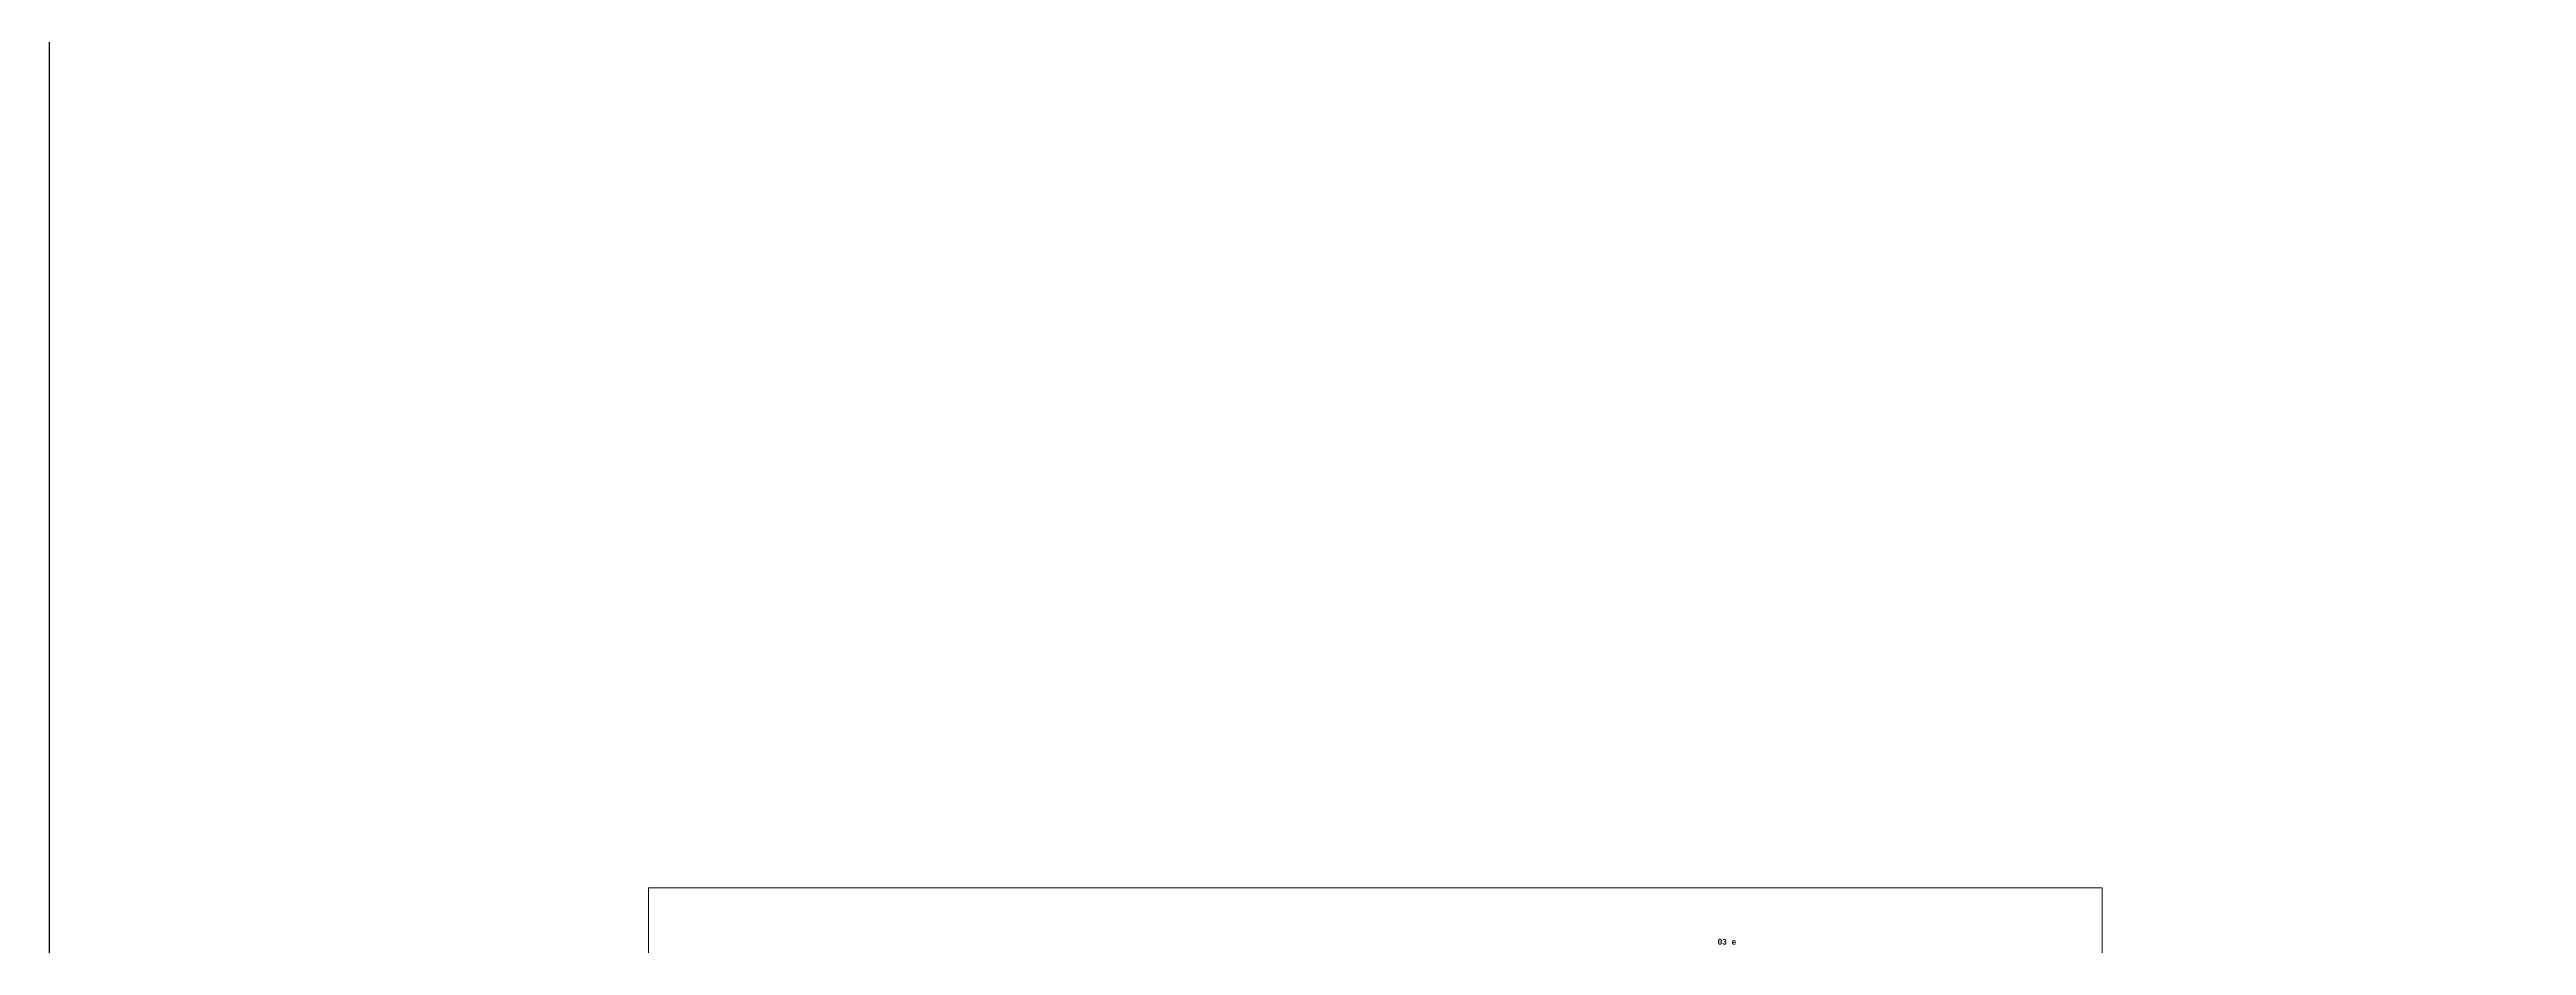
# Model space of a CAD drawing. Extents: x 1450 to 1868, y 82 to 351.
# Drawn here: x 1450.16 to 1475.63, y 194.43 to 203.64 of the extents above; entities that cross this region are included whole.
import ezdxf
from ezdxf.enums import TextEntityAlignment as Align

# ---------------------------------------------------------------- set-up
doc = ezdxf.new("R2010")
doc.units = 0
doc.header["$LTSCALE"] = 0.5
doc.layers.get('0').update_dxf_attribs({"linetype": 'CONTINUOUS'})
doc.layers.add('A-FLOR', color=192, linetype='CONTINUOUS', lineweight=9)
doc.layers.add('INDICACAO_CIRCUITO', color=2, linetype='CONTINUOUS')
doc.layers.add('INDICACAO_INTERRUPTOR_FIA', color=2, linetype='CONTINUOUS')
doc.styles.add('Arial', font='arialbd.ttf', dxfattribs={"height": 100})

# ---------------------------------------------------------------- blocks, each defined once
blk = doc.blocks.new('Caixa')
blk.add_lwpolyline([(0, -2000), (20893.1, -2000), (20893.1, -22893.1), (0, -22893.1)], close=True)

msp = doc.modelspace()

# ---------------------------------------------------------------- linework, layer by layer
at = {"layer": 'A-FLOR'}
for p, q in [((1471.267, 195.023), (1456.317, 195.023)), ((1456.317, 195.023), (1456.317, 175.573)), ((1471.267, 175.573), (1471.267, 195.023))]:
    msp.add_line(p, q, dxfattribs=at)

# ---------------------------------------------------------------- block references
at = {"xscale": 0.01000000108748102, "yscale": 0.01000000108748102, "zscale": 0.01000000108748102}
msp.add_blockref('Caixa', (1450.157, 311.333), dxfattribs=at)

# ---------------------------------------------------------------- texts
at = {"layer": 'INDICACAO_CIRCUITO', "style": 'Arial'}
msp.add_text('03', height=0.06, dxfattribs=at).set_placement((1467.361, 194.438), align=Align.CENTER)
at = {"layer": 'INDICACAO_INTERRUPTOR_FIA', "style": 'Arial'}
msp.add_text('e', height=0.06, dxfattribs=at).set_placement((1467.481, 194.438), align=Align.CENTER)

doc.saveas('drawing.dxf')
